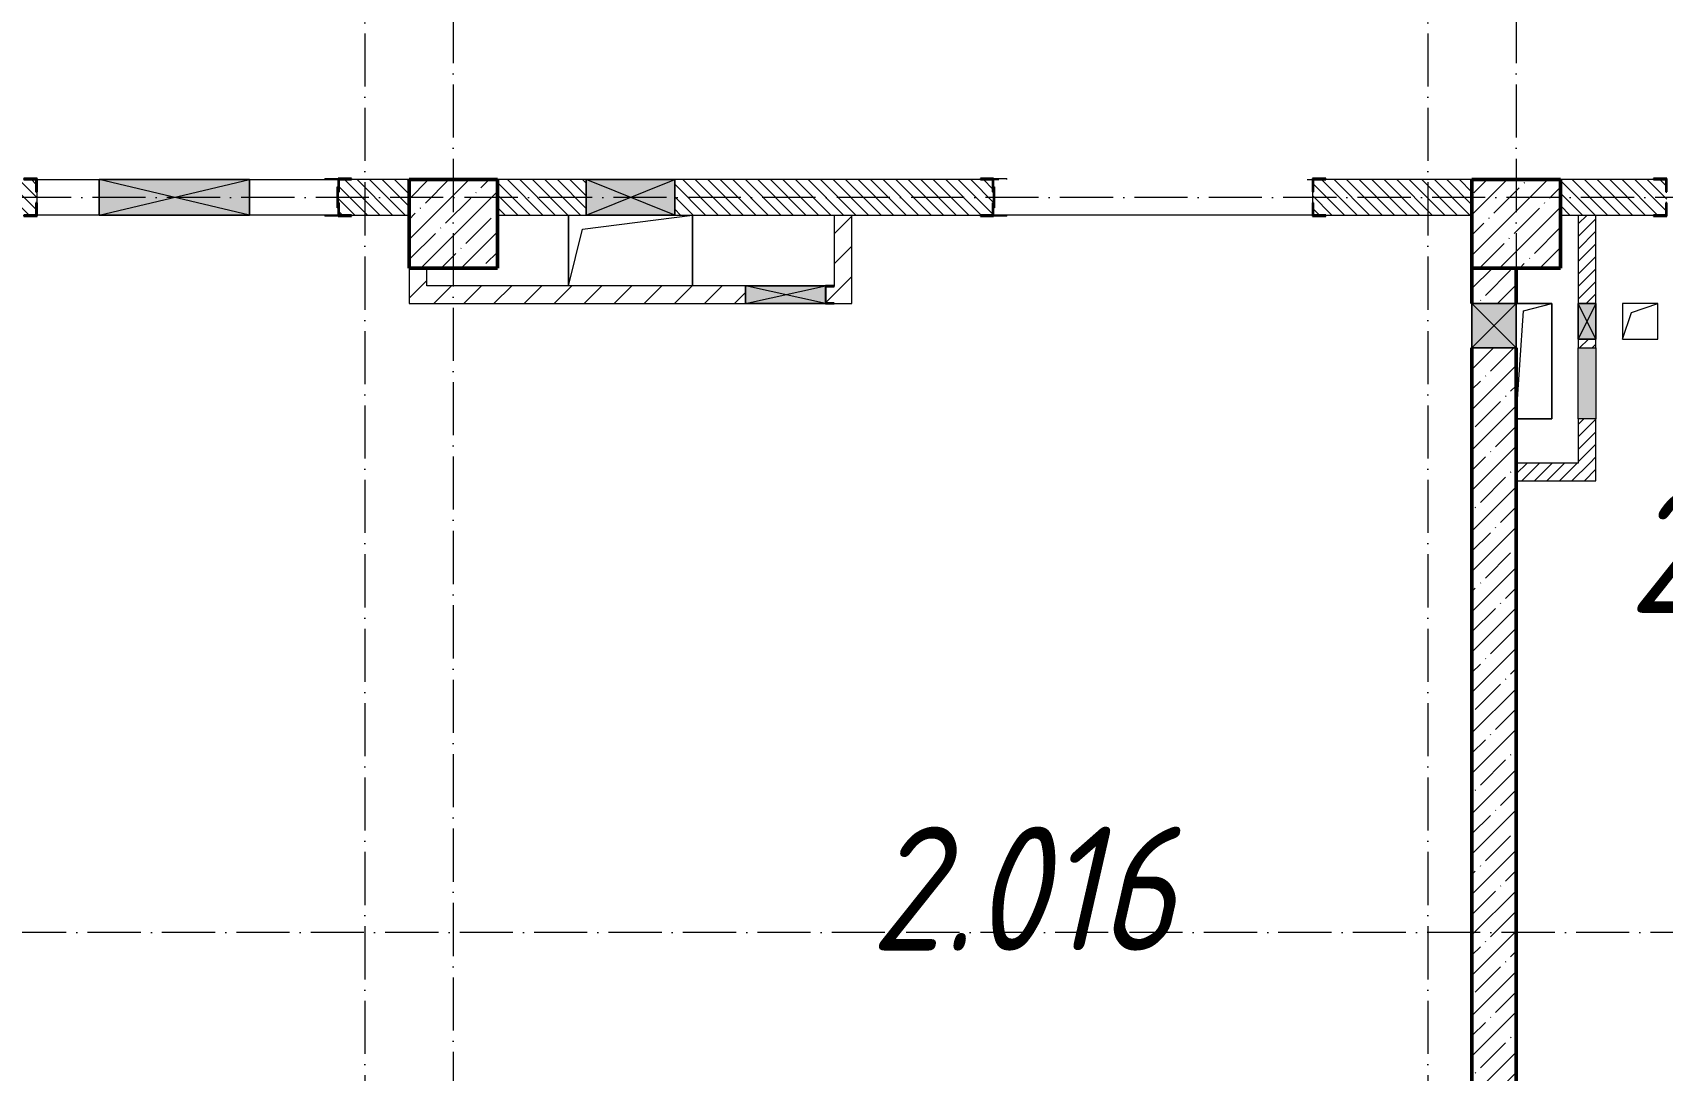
# Model space of a CAD drawing. Header units: millimetres. Extents: x -12989 to 629078, y -109036 to 555275.
# Drawn here: x 98385 to 107585, y 121865 to 127725 of the extents above; entities that cross this region are included whole.
import ezdxf

# ---------------------------------------------------------------- set-up
doc = ezdxf.new("R2010")
doc.units = ezdxf.units.MM
doc.linetypes.add('50_200_ШТРИХ_1Т_ш5_п1_п1_', pattern=[700, 500, -100, 0, -100])
for name, color, linetype, lineweight in [('A-DETL-GENF-OTLN', 7, 'Continuous', 9), ('A-FLOR-____-OTLN', 7, 'Continuous', 9), ('A-GENM-____-MCUT', 7, 'Continuous', 25), ('A-GENM-____-OTLN', 7, 'Continuous', 9), ('A-GENM-____-OTLN-1', 7, 'Continuous', 25), ('A-GLAZ-____-OTLN', 7, 'Continuous', 9), ('A-WALL-____-MCUT', 7, 'Continuous', 13), ('A-WALL-____-MCUT-2', 7, 'Continuous', 50), ('A-WALL-____-PATT-1', 7, 'Continuous', 9), ('A-WALL-FNSH-MCUT-1', 7, 'Continuous', 9), ('I-WALL-____-OTLN', 7, 'Continuous', 9), ('S-COLS-____-MCUT', 7, 'Continuous', 50), ('S-COLS-____-OTLN', 7, 'Continuous', 9), ('S-GRID-____-OTLN-1', 7, '50_200_ШТРИХ_1Т_ш5_п1_п1_', 9), ('Марки помещений', 7, 'Continuous', 9)]:
    doc.layers.add(name, color=color, linetype=linetype, lineweight=lineweight)
doc.layers.add('A-GLAZ-____-OTLN-1', color=7, linetype='Continuous', lineweight=9, true_color=0xc0c0c0)
doc.styles.add('ISOCPEUR_I_2', font='isocpeui.ttf', dxfattribs={"width": 0.85, "height": 2.3})
pattern_1 = [(135, (43259.71, 63713.66), (-35.35534, -35.35534), [])]
pattern_2 = [(45, (43259.71, 63713.66), (-35.35534, 35.35534), [])]
pattern_3 = [(45, (43259.71, 63713.66), (-84.85281, 84.85281), [])]

# ---------------------------------------------------------------- blocks, each defined once
blk = doc.blocks.new('BSC_Колонна _Прямоугольная - 500х500-V20-АР1_План отверстий 2 этажа в осях 1-64_Ю-ЯЯ')
at = {"layer": 'S-COLS-____-OTLN'}
h = blk.add_hatch(dxfattribs=at)
h.set_pattern_fill('FP_29', color=256, style=0, pattern_type=2)
h.set_pattern_definition([(45, (-63500, -62931.04), (-114.04925, 114.04925), []), (45, (-63385.95, -62931.04), (-114.04925, 114.04925), [201.613, -40.323, 3.353, -36.97])])
h.paths.add_polyline_path([(-250, -250), (250, -250), (250, 250), (-250, 250)], flags=0)
at = {"layer": 'S-COLS-____-MCUT'}
for p, q in [((250, 250), (-250, 250)), ((-250, 250), (-250, -250)), ((250, -250), (250, 250)), ((-250, -250), (250, -250))]:
    blk.add_line(p, q, dxfattribs=at)
blk = doc.blocks.new('BSC_Колонна _Прямоугольная - 500х500-V62-АР1_План отверстий 2 этажа в осях 1-64_Ю-ЯЯ')
at = {"layer": 'S-COLS-____-OTLN'}
h = blk.add_hatch(dxfattribs=at)
h.set_pattern_fill('FP_73', color=256, style=0, pattern_type=2)
h.set_pattern_definition([(45, (-57500, -62931.04), (-114.04925, 114.04925), []), (45, (-57385.95, -62931.04), (-114.04925, 114.04925), [201.613, -40.323, 3.353, -36.97])])
h.paths.add_polyline_path([(-250, -250), (250, -250), (250, 250), (-250, 250)], flags=0)
at = {"layer": 'S-COLS-____-MCUT'}
for p, q in [((250, 250), (-250, 250)), ((-250, 250), (-250, -250)), ((250, -250), (250, 250)), ((-250, -250), (250, -250))]:
    blk.add_line(p, q, dxfattribs=at)
blk = doc.blocks.new('Фахверк_СКБ_Уголок - 200_3960-28268576-АР1_План отверстий 2 этажа в осях 1-64_Ю-ЯЯ')
at = {"layer": 'A-GENM-____-MCUT'}
for p, q in [((200, 156), (125, 156)), ((125, 156), (125, 81)), ((131, 81), (131, 150)), ((131, 150), (200, 150)), ((200, 150), (200, 156)), ((125, 81), (131, 81)), ((131, 19), (125, 19)), ((125, 19), (125, -56)), ((131, -50), (131, 19)), ((125, -56), (200, -56)), ((200, -50), (131, -50)), ((200, -56), (200, -50))]:
    blk.add_line(p, q, dxfattribs=at)
blk = doc.blocks.new('154_Стойка_СКБ_Уголок - СМ-2180_200-28268025-АР1_План отверстий 2 этажа в осях 1-64_Ю-ЯЯ')
at = {"layer": 'A-GENM-____-MCUT'}
for p, q in [((125, 156), (125, 81)), ((200, 156), (125, 156)), ((131, 81), (131, 150)), ((131, 150), (200, 150)), ((200, 150), (200, 156)), ((125, 81), (131, 81)), ((131, 19), (125, 19)), ((125, 19), (125, -56)), ((131, -50), (131, 19)), ((125, -56), (200, -56)), ((200, -50), (131, -50)), ((200, -56), (200, -50))]:
    blk.add_line(p, q, dxfattribs=at)
blk = doc.blocks.new('АР_Перемычка - АР_Перемычка-28444941-АР1_План отверстий 2 этажа в осях 1-64_Ю-ЯЯ')
at = {"layer": 'A-GENM-____-OTLN'}
blk.add_line((-400, -100), (-392, -100), dxfattribs=at)
blk = doc.blocks.new('154_Стойка_СКБ_Уголок - СМ-2480_200-28346303-АР1_План отверстий 2 этажа в осях 1-64_Ю-ЯЯ')
at = {"layer": 'A-GENM-____-MCUT'}
for p, q in [((125, 156), (125, 81)), ((200, 156), (125, 156)), ((131, 81), (131, 150)), ((131, 150), (200, 150)), ((200, 150), (200, 156)), ((125, 81), (131, 81)), ((131, 19), (125, 19)), ((125, 19), (125, -56)), ((131, -50), (131, 19)), ((125, -56), (200, -56)), ((200, -50), (131, -50)), ((200, -56), (200, -50))]:
    blk.add_line(p, q, dxfattribs=at)
blk = doc.blocks.new('Стойка_Влож_Полоса боковая - Полоса-V150-АР1_План отверстий 2 этажа в осях 1-64_Ю-ЯЯ')
at = {"layer": 'A-GENM-____-OTLN'}
for p, q in [((-5, 60), (0, 60)), ((-5, -60), (-5, 60)), ((0, 31), (0, -31)), ((0, -60), (-5, -60))]:
    blk.add_line(p, q, dxfattribs=at)
blk = doc.blocks.new('Стойка_Влож_Уголок_Опорный - Уголок-28213941-АР1_План отверстий 2 этажа в осях 1-64_Ю-ЯЯ')
at = {"layer": 'A-GENM-____-OTLN'}
for p, q in [((-212, -6), (-212, 0)), ((0, 0), (0, -6)), ((-212, -75), (-212, -6)), ((-212, -6), (-206, -6)), ((-212, -75), (-206, -75)), ((-6, -6), (0, -6)), ((-6, -75), (0, -75)), ((0, -6), (0, -75))]:
    blk.add_line(p, q, dxfattribs=at)
blk = doc.blocks.new('AR_Отверстие Ниша - Лючок-32403372-АР1_План отверстий 2 этажа в осях 1-64_Ю-ЯЯ')
at = {"layer": 'A-GLAZ-____-OTLN'}
blk.add_hatch(color=256, dxfattribs=at).paths.add_polyline_path([(200, 50), (-200, 50), (-200, -50), (200, -50)], flags=0)
for p, q in [((-200, 50), (200, 50)), ((-200, -50), (-200, 50)), ((200, 50), (200, -50)), ((200, -50), (-200, -50))]:
    blk.add_line(p, q, dxfattribs=at)
blk = doc.blocks.new('AR_Отверстие прямоугольное _в стене_ - AR_Отверстие прямоугольное _в стене__ВК-32402728-АР1_План отверстий 2 этажа в осях 1-64_Ю-ЯЯ')
at = {"layer": 'A-GLAZ-____-OTLN'}
blk.add_hatch(color=256, dxfattribs=at).paths.add_polyline_path([(100, 50), (-100, 50), (-100, -50), (100, -50)], flags=0)
at = {"layer": 'A-DETL-GENF-OTLN'}
for p, q in [((-100, -50), (-100, 50)), ((-100, 50), (100, 50)), ((100, 50), (-100, -50)), ((-100, 50), (100, -50)), ((100, 50), (-100, 50)), ((-100, 50), (-100, -50)), ((100, 50), (100, -50)), ((100, -50), (100, 50)), ((100, -50), (-100, -50)), ((-100, -50), (100, -50))]:
    blk.add_line(p, q, dxfattribs=at)
blk = doc.blocks.new('AR_Отверстие прямоугольное _в плите_ - AR_Отверстие прямоугольное _в плите_-30459207-АР1_План отверстий 2 этажа в осях 1-64_Ю-ЯЯ')
at = {"layer": 'A-GENM-____-OTLN'}
for p, q in [((100, 100), (-100, 100)), ((-100, 100), (-100, -100)), ((-50, 50), (100, 100)), ((100, -100), (100, 100)), ((-100, -100), (-50, 50)), ((-100, -100), (100, -100))]:
    blk.add_line(p, q, dxfattribs=at)
blk = doc.blocks.new('AR_Отверстие прямоугольное _в плите_ - AR_Отверстие прямоугольное _в плите_-30459250-АР1_План отверстий 2 этажа в осях 1-64_Ю-ЯЯ')
at = {"layer": 'A-GENM-____-OTLN'}
for p, q in [((100, 325), (-100, 325)), ((-100, -325), (-60, 285)), ((-60, 285), (100, 325)), ((100, -325), (100, 325)), ((-100, -325), (100, -325))]:
    blk.add_line(p, q, dxfattribs=at)
blk = doc.blocks.new('AR_Отверстие прямоугольное _в стене__БезПР - AR_Отверстие прямоугольное _в стене__БезПР-30458034-АР1_План отверстий 2 этажа в осях 1-64_Ю-ЯЯ')
at = {"layer": 'A-GLAZ-____-OTLN-1'}
blk.add_hatch(color=256, dxfattribs=at).paths.add_polyline_path([(125, -125), (125, 125), (-125, 125), (-125, -125)], flags=0)
at = {"layer": 'A-DETL-GENF-OTLN'}
for p, q in [((-125, -125), (-125, 125)), ((-125, 125), (125, 125)), ((125, 125), (-125, -125)), ((-125, 125), (125, -125)), ((125, 125), (-125, 125)), ((-125, 125), (-125, -125)), ((125, 125), (125, -125)), ((125, -125), (125, 125)), ((125, -125), (-125, -125)), ((-125, -125), (125, -125))]:
    blk.add_line(p, q, dxfattribs=at)
blk = doc.blocks.new('AR_Отверстие прямоугольное _в плите_ - AR_Отверстие прямоугольное _в плите_-V178-АР1_План отверстий 2 этажа в осях 1-64_Ю-ЯЯ')
at = {"layer": 'A-GENM-____-OTLN'}
for p, q in [((-350, 200), (-350, -200)), ((-270, 120), (350, 200)), ((350, -200), (350, 200)), ((-350, -200), (-270, 120))]:
    blk.add_line(p, q, dxfattribs=at)
blk = doc.blocks.new('AR_Отверстие прямоугольное _в стене_ - AR_Отверстие прямоугольное _в стене__ОВ-36819370-АР1_План отверстий 2 этажа в осях 1-64_Ю-ЯЯ')
at = {"layer": 'A-GLAZ-____-OTLN'}
blk.add_hatch(color=256, dxfattribs=at).paths.add_polyline_path([(250, 100), (-250, 100), (-250, -100), (250, -100)], flags=0)
at = {"layer": 'A-DETL-GENF-OTLN'}
for p, q in [((-250, -100), (-250, 100)), ((-250, 100), (250, 100)), ((250, 100), (-250, -100)), ((-250, 100), (250, -100)), ((250, 100), (-250, 100)), ((-250, 100), (-250, -100)), ((250, 100), (250, -100)), ((250, -100), (250, 100)), ((250, -100), (-250, -100)), ((-250, -100), (250, -100))]:
    blk.add_line(p, q, dxfattribs=at)
blk = doc.blocks.new('AR_Отверстие прямоугольное _в стене_ - AR_Отверстие прямоугольное _в стене__ОВ-36815583-АР1_План отверстий 2 этажа в осях 1-64_Ю-ЯЯ')
at = {"layer": 'A-GLAZ-____-OTLN'}
blk.add_hatch(color=256, dxfattribs=at).paths.add_polyline_path([(-225, 50), (-225, -50), (225, -50), (225, 50)], flags=0)
at = {"layer": 'A-DETL-GENF-OTLN'}
for p, q in [((-225, 50), (225, 50)), ((225, 50), (-225, -50)), ((-225, 50), (225, -50)), ((225, 50), (-225, 50)), ((225, 50), (225, -50)), ((225, -50), (225, 50)), ((225, -50), (-225, -50)), ((-225, -50), (225, -50))]:
    blk.add_line(p, q, dxfattribs=at)
blk = doc.blocks.new('AR_Отверстие прямоугольное _в стене_ - AR_Отверстие прямоугольное _в стене__ОВ-36816157-АР1_План отверстий 2 этажа в осях 1-64_Ю-ЯЯ')
at = {"layer": 'A-GLAZ-____-OTLN'}
blk.add_hatch(color=256, dxfattribs=at).paths.add_polyline_path([(-425, 100), (-425, -100), (425, -100), (425, 100)], flags=0)
at = {"layer": 'A-DETL-GENF-OTLN'}
for p, q in [((-425, -100), (-425, 100)), ((-425, 100), (425, 100)), ((425, 100), (-425, -100)), ((-425, 100), (425, -100)), ((425, 100), (-425, 100)), ((-425, 100), (-425, -100)), ((425, 100), (425, -100)), ((425, -100), (425, 100)), ((425, -100), (-425, -100)), ((-425, -100), (425, -100))]:
    blk.add_line(p, q, dxfattribs=at)
blk = doc.blocks.new('154_Фахверк_СКБ_Швеллер - Тип_100_3960_зеркало-36793856-АР1_План отверстий 2 этажа в осях 1-64_Ю-ЯЯ')
at = {"layer": 'A-GENM-____-MCUT'}
for p, q in [((175, 50), (125, 50)), ((125, 50), (125, -50)), ((128, 47), (175, 47)), ((128, -47), (128, 47)), ((175, 47), (175, 50)), ((125, -50), (175, -50)), ((175, -47), (128, -47)), ((175, -50), (175, -47))]:
    blk.add_line(p, q, dxfattribs=at)
blk = doc.blocks.new('2этаж')
at = {"layer": 'S-GRID-____-OTLN-1', "color": 251, "ltscale": 0.6, "true_color": 0x636466}
for p, q in [((41408.3, 549908.8), (41408.3, 511907.5)), ((47408.3, 549908.8), (47408.3, 511907.5)), ((41908.3, 549620.5), (41908.3, 512048.6)), ((47908.3, 549620.5), (47908.3, 512048.6)), ((88482.7, 522097), (-20260.4, 522097)), ((59888.4, 517947), (-20260.4, 517947))]:
    blk.add_line(p, q, dxfattribs=at)

msp = doc.modelspace()

# ---------------------------------------------------------------- hatches: boundary and pattern name
at = {"layer": 'A-WALL-____-PATT-1'}
h = msp.add_hatch(dxfattribs=at)
h.set_pattern_fill('FP_6', color=256, style=0, pattern_type=2)
h.set_pattern_definition(pattern_1)
h.paths.add_polyline_path([(100115.7115, 126694.7006), (100509.7115, 126694.7006), (100509.7115, 126894.7006), (100115.7115, 126894.7006), (100115.7115, 126825.7006), (100109.7115, 126825.7006), (100109.7115, 126763.7006), (100115.7115, 126763.7006), (100115.7115, 126734.7006)], flags=0)
h.paths.add_polyline_path([(98009.7115, 126694.7006), (98403.7115, 126694.7006), (98403.7115, 126763.7006), (98409.7115, 126763.7006), (98409.7115, 126825.7006), (98403.7115, 126825.7006), (98403.7115, 126894.7006), (98009.7115, 126894.7006)], flags=0)
h = msp.add_hatch(dxfattribs=at)
h.set_pattern_fill('FP_6', color=256, style=0, pattern_type=2)
h.set_pattern_definition(pattern_1)
h.paths.add_polyline_path([(106509.7115, 126694.7006), (106509.7115, 126894.7006), (105615.7115, 126894.7006), (105615.7115, 126825.7006), (105609.7115, 126825.7006), (105609.7115, 126763.7006), (105615.7115, 126763.7006), (105615.7115, 126694.7006), (105815.7115, 126694.7006)], flags=0)
h.paths.add_polyline_path([(103734.7115, 126694.7006), (103803.7115, 126694.7006), (103803.7115, 126763.7006), (103809.7115, 126763.7006), (103809.7115, 126825.7006), (103803.7115, 126825.7006), (103803.7115, 126894.7006), (102009.7115, 126894.7006), (102009.7115, 126694.7006), (103339.5531, 126694.7006)], flags=0)
h.paths.add_polyline_path([(101009.7115, 126694.7006), (101509.7115, 126694.7006), (101509.7115, 126894.7006), (101009.7115, 126894.7006)], flags=0)
h = msp.add_hatch(dxfattribs=at)
h.set_pattern_fill('FP_6', color=256, style=0, pattern_type=2)
h.set_pattern_definition(pattern_1)
h.paths.add_polyline_path([(108765.7115, 126694.7006), (109959.7115, 126694.7006), (109959.7115, 126894.7006), (108765.7115, 126894.7006), (108765.7115, 126825.7006), (108759.7115, 126825.7006), (108759.7115, 126763.7006), (108765.7115, 126763.7006), (108765.7115, 126695.7006)], flags=0)
h.paths.add_polyline_path([(107009.7115, 126694.7006), (107603.7115, 126694.7006), (107603.7115, 126763.7006), (107609.7115, 126763.7006), (107609.7115, 126825.7006), (107603.7115, 126825.7006), (107603.7115, 126894.7006), (107009.7115, 126894.7006)], flags=0)
h = msp.add_hatch(dxfattribs=at)
h.set_pattern_fill('FP_4', color=256, style=0, pattern_type=2)
h.set_pattern_definition(pattern_3)
h.paths.add_polyline_path([(102909.7115, 126294.7006), (103009.7115, 126294.7006), (103009.7115, 126694.7006), (102909.7115, 126694.7006)], flags=0)
h = msp.add_hatch(dxfattribs=at)
h.set_pattern_fill('FP_5', color=256, style=0, pattern_type=2)
h.set_pattern_definition(pattern_2)
h.paths.add_polyline_path([(107209.7115, 125294.7006), (107209.7115, 125544.7006), (107109.7115, 125544.7006), (107109.7115, 125294.7006)], flags=0)
h.paths.add_polyline_path([(107109.7115, 125944.7006), (107209.7115, 125944.7006), (107209.7115, 125994.7006), (107109.7115, 125994.7006)], flags=0)
h.paths.add_polyline_path([(107109.7115, 126194.7006), (107209.7115, 126194.7006), (107209.7115, 126694.7006), (107109.7115, 126694.7006)], flags=0)
h = msp.add_hatch(dxfattribs=at)
h.set_pattern_fill('FP_4', color=256, style=0, pattern_type=2)
h.set_pattern_definition(pattern_3)
h.paths.add_polyline_path([(100609.7115, 126294.7006), (100609.7115, 126394.7006), (100509.7115, 126394.7006), (100509.7115, 126294.7006)], flags=0)
h = msp.add_hatch(dxfattribs=at)
h.set_pattern_fill('FP_13', color=256, style=0, pattern_type=2)
h.set_pattern_definition([(45, (43259.71, 63713.66), (-114.04925, 114.04925), []), (45, (43373.76, 63713.66), (-114.04925, 114.04925), [201.612, -40.322, 3.353, -36.97])])
h.paths.add_polyline_path([(106759.7115, 119394.7006), (106759.7115, 125944.7006), (106509.7115, 125944.7006), (106509.7115, 119394.7006)], flags=0)
h.paths.add_polyline_path([(106551.3781, 126194.7006), (106759.7115, 126194.7006), (106759.7115, 126394.7006), (106509.7115, 126394.7006), (106509.7115, 126194.7006)], flags=0)
h = msp.add_hatch(dxfattribs=at)
h.set_pattern_fill('FP_4', color=256, style=0, pattern_type=2)
h.set_pattern_definition(pattern_3)
h.paths.add_polyline_path([(102409.7115, 126194.7006), (102409.7115, 126294.7006), (100509.7115, 126294.7006), (100509.7115, 126194.7006), (101572.0524, 126194.7006)], flags=0)
h.paths.add_polyline_path([(103009.7115, 126194.7006), (103009.7115, 126294.7006), (102909.7115, 126294.7006), (102909.7115, 126291.7006), (102862.7115, 126291.7006), (102862.7115, 126197.7006), (102909.7115, 126197.7006), (102909.7115, 126194.7006)], flags=0)
h = msp.add_hatch(dxfattribs=at)
h.set_pattern_fill('FP_5', color=256, style=0, pattern_type=2)
h.set_pattern_definition(pattern_2)
h.paths.add_polyline_path([(106759.7115, 125194.7006), (107209.7115, 125194.7006), (107209.7115, 125294.7006), (106759.7115, 125294.7006)], flags=0)

# ---------------------------------------------------------------- linework, layer by layer
at = {"layer": 'A-FLOR-____-OTLN'}
for p, q in [((101409.7115, 126294.7006), (101409.7115, 126694.7006)), ((102109.7115, 126694.7006), (102109.7115, 126294.7006)), ((106759.7115, 126194.7006), (106959.7115, 126194.7006)), ((106959.7115, 126194.7006), (106959.7115, 125544.7006)), ((106959.7115, 125544.7006), (106759.7115, 125544.7006))]:
    msp.add_line(p, q, dxfattribs=at)
at = {"layer": 'A-WALL-____-MCUT'}
for p, q in [((100509.7115, 126894.7006), (100184.7115, 126894.7006)), ((101509.7115, 126894.7006), (101009.7115, 126894.7006)), ((103734.7115, 126894.7006), (102009.7115, 126894.7006)), ((106509.7115, 126894.7006), (105684.7115, 126894.7006)), ((107534.7115, 126894.7006), (107009.7115, 126894.7006)), ((98409.7115, 126763.7006), (98409.7115, 126825.7006)), ((105609.7115, 126825.7006), (105609.7115, 126763.7006)), ((100184.7115, 126694.7006), (100509.7115, 126694.7006)), ((101009.7115, 126694.7006), (101509.7115, 126694.7006)), ((102009.7115, 126694.7006), (103734.7115, 126694.7006)), ((105684.7115, 126694.7006), (106509.7115, 126694.7006)), ((107009.7115, 126694.7006), (107534.7115, 126694.7006))]:
    msp.add_line(p, q, dxfattribs=at)
at = {"layer": 'A-WALL-____-MCUT-2'}
for p, q in [((106509.7115, 126394.7006), (106509.7115, 126194.7006)), ((106759.7115, 126194.7006), (106759.7115, 126394.7006)), ((106509.7115, 125944.7006), (106509.7115, 119394.7006)), ((106759.7115, 119394.7006), (106759.7115, 125944.7006))]:
    msp.add_line(p, q, dxfattribs=at)
at = {"layer": 'A-WALL-FNSH-MCUT-1'}
for p, q in [((102909.7115, 126694.7006), (102909.7115, 126294.7006)), ((103009.7115, 126194.7006), (103009.7115, 126694.7006)), ((107109.7115, 126694.7006), (107109.7115, 126194.7006)), ((107209.7115, 126194.7006), (107209.7115, 126694.7006)), ((100509.7115, 126394.7006), (100509.7115, 126194.7006)), ((100609.7115, 126294.7006), (100609.7115, 126394.7006)), ((102409.7115, 126294.7006), (100609.7115, 126294.7006)), ((100509.7115, 126194.7006), (102409.7115, 126194.7006)), ((102909.7115, 126194.7006), (103009.7115, 126194.7006)), ((107109.7115, 125994.7006), (107109.7115, 125944.7006)), ((107209.7115, 125944.7006), (107209.7115, 125994.7006)), ((107109.7115, 125544.7006), (107109.7115, 125294.7006)), ((107209.7115, 125194.7006), (107209.7115, 125544.7006)), ((107109.7115, 125294.7006), (106759.7115, 125294.7006)), ((106759.7115, 125194.7006), (107209.7115, 125194.7006))]:
    msp.add_line(p, q, dxfattribs=at)
at = {"layer": 'I-WALL-____-OTLN'}
for p, q in [((98409.7115, 126894.7006), (98759.7115, 126894.7006)), ((99609.7115, 126894.7006), (100109.7115, 126894.7006)), ((103809.7115, 126894.7006), (103839.7115, 126894.7006)), ((105579.7115, 126894.7006), (105609.7115, 126894.7006)), ((98759.7115, 126694.7006), (98409.7115, 126694.7006)), ((100109.7115, 126694.7006), (99609.7115, 126694.7006)), ((105609.7115, 126694.7006), (103809.7115, 126694.7006))]:
    msp.add_line(p, q, dxfattribs=at)

# ---------------------------------------------------------------- block references
msp.add_blockref('2этаж', (58851.3748, -395302.2823))
at = {"layer": 'A-GENM-____-OTLN'}
for name, p, rotation in [('Стойка_Влож_Уголок_Опорный - Уголок-28213941-АР1_План отверстий 2 этажа в осях 1-64_Ю-ЯЯ', (100109.7115, 126688.7006), 269.9999999999995), ('Стойка_Влож_Уголок_Опорный - Уголок-28213941-АР1_План отверстий 2 этажа в осях 1-64_Ю-ЯЯ', (103809.7115, 126900.7006), 89.99999999999955), ('Стойка_Влож_Полоса боковая - Полоса-V150-АР1_План отверстий 2 этажа в осях 1-64_Ю-ЯЯ', (103809.7115, 126794.7006), 180)]:
    msp.add_blockref(name, p, dxfattribs=dict(at, rotation=rotation))
for name, p in [('Стойка_Влож_Полоса боковая - Полоса-V150-АР1_План отверстий 2 этажа в осях 1-64_Ю-ЯЯ', (100109.7115, 126794.7006)), ('AR_Отверстие прямоугольное _в плите_ - AR_Отверстие прямоугольное _в плите_-V178-АР1_План отверстий 2 этажа в осях 1-64_Ю-ЯЯ', (101759.7115, 126494.7006)), ('АР_Перемычка - АР_Перемычка-28444941-АР1_План отверстий 2 этажа в осях 1-64_Ю-ЯЯ', (103809.7115, 126794.7006)), ('AR_Отверстие прямоугольное _в плите_ - AR_Отверстие прямоугольное _в плите_-30459250-АР1_План отверстий 2 этажа в осях 1-64_Ю-ЯЯ', (106859.7115, 125869.7006)), ('AR_Отверстие прямоугольное _в плите_ - AR_Отверстие прямоугольное _в плите_-30459207-АР1_План отверстий 2 этажа в осях 1-64_Ю-ЯЯ', (107459.7115, 126094.7006))]:
    msp.add_blockref(name, p, dxfattribs=at)
at = {"layer": 'A-GENM-____-OTLN-1', "rotation": 180}
for name, p in [('Фахверк_СКБ_Уголок - 200_3960-28268576-АР1_План отверстий 2 этажа в осях 1-64_Ю-ЯЯ', (98534.7115, 126844.7006)), ('154_Стойка_СКБ_Уголок - СМ-2480_200-28346303-АР1_План отверстий 2 этажа в осях 1-64_Ю-ЯЯ', (103934.7115, 126844.7006)), ('154_Стойка_СКБ_Уголок - СМ-2180_200-28268025-АР1_План отверстий 2 этажа в осях 1-64_Ю-ЯЯ', (107734.7115, 126844.7006))]:
    msp.add_blockref(name, p, dxfattribs=at)
at = {"layer": 'A-GENM-____-OTLN-1'}
for name, p in [('154_Стойка_СКБ_Уголок - СМ-2480_200-28346303-АР1_План отверстий 2 этажа в осях 1-64_Ю-ЯЯ', (99984.7115, 126744.7006)), ('Фахверк_СКБ_Уголок - 200_3960-28268576-АР1_План отверстий 2 этажа в осях 1-64_Ю-ЯЯ', (105484.7115, 126744.7006)), ('154_Фахверк_СКБ_Швеллер - Тип_100_3960_зеркало-36793856-АР1_План отверстий 2 этажа в осях 1-64_Ю-ЯЯ', (102734.7115, 126244.7006))]:
    msp.add_blockref(name, p, dxfattribs=at)
at = {"layer": 'A-GLAZ-____-OTLN'}
for name, p, rotation in [('AR_Отверстие прямоугольное _в стене_ - AR_Отверстие прямоугольное _в стене__ОВ-36816157-АР1_План отверстий 2 этажа в осях 1-64_Ю-ЯЯ', (99184.7115, 126794.7006), 180), ('AR_Отверстие прямоугольное _в стене_ - AR_Отверстие прямоугольное _в стене__ОВ-36819370-АР1_План отверстий 2 этажа в осях 1-64_Ю-ЯЯ', (101759.7115, 126794.7006), 180), ('AR_Отверстие прямоугольное _в стене_ - AR_Отверстие прямоугольное _в стене__ОВ-36815583-АР1_План отверстий 2 этажа в осях 1-64_Ю-ЯЯ', (102634.7115, 126244.7006), 180), ('AR_Отверстие прямоугольное _в стене__БезПР - AR_Отверстие прямоугольное _в стене__БезПР-30458034-АР1_План отверстий 2 этажа в осях 1-64_Ю-ЯЯ', (106634.7115, 126069.7006), 269.9999999999999), ('AR_Отверстие прямоугольное _в стене_ - AR_Отверстие прямоугольное _в стене__ВК-32402728-АР1_План отверстий 2 этажа в осях 1-64_Ю-ЯЯ', (107159.7115, 126094.7006), 270), ('AR_Отверстие Ниша - Лючок-32403372-АР1_План отверстий 2 этажа в осях 1-64_Ю-ЯЯ', (107159.7115, 125744.7006), 270)]:
    msp.add_blockref(name, p, dxfattribs=dict(at, rotation=rotation))
at = {"layer": 'S-COLS-____-OTLN'}
for name, p in [('BSC_Колонна _Прямоугольная - 500х500-V62-АР1_План отверстий 2 этажа в осях 1-64_Ю-ЯЯ', (100759.7115, 126644.7006)), ('BSC_Колонна _Прямоугольная - 500х500-V20-АР1_План отверстий 2 этажа в осях 1-64_Ю-ЯЯ', (106759.7115, 126644.7006))]:
    msp.add_blockref(name, p, dxfattribs=at)

# ---------------------------------------------------------------- texts
at = {"layer": 'Марки помещений', "char_height": 700, "width": 737.5525, "attachment_point": 1, "style": 'ISOCPEUR_I_2'}
for s, insert in [('2.018', (107393.8664, 125148.1369)), ('2.016', (103112.7422, 123241.7871))]:
    msp.add_mtext(s, dxfattribs=dict(at, insert=insert))

doc.saveas('drawing.dxf')
